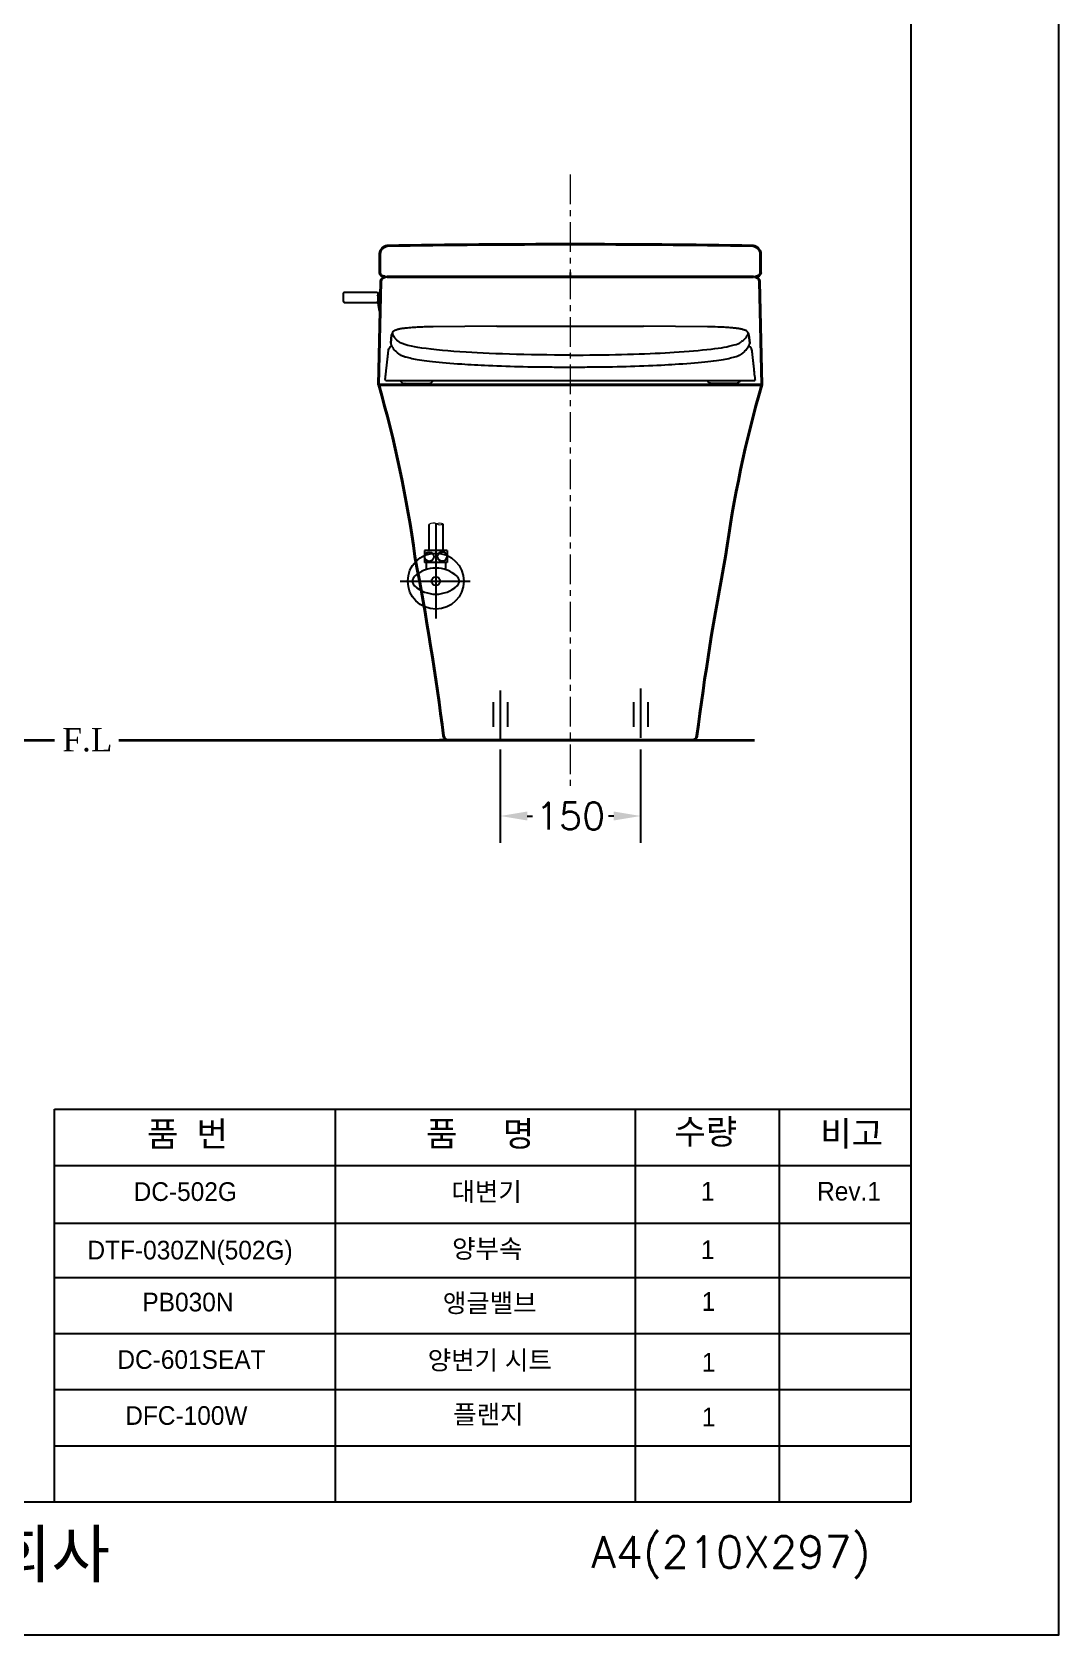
# Model space of a CAD drawing. Extents: x 1272 to 3698, y 823 to 4254.
# Drawn here: x 2599 to 3698, y 823 to 2539 of the extents above; entities that cross this region are included whole.
import ezdxf
from ezdxf.lldxf.tags import DXFTag

# ---------------------------------------------------------------- set-up
doc = ezdxf.new("R2010")
doc.units = 0
doc.header["$MEASUREMENT"] = 0
doc.linetypes.add('AM_ISO08W050', pattern=[18, 12, -1.5, 3, -1.5])
doc.linetypes.add('CENTER', pattern=[50.8, 31.75, -6.35, 6.35, -6.35])
doc.layers.get('0').update_dxf_attribs({"linetype": 'CONTINUOUS'})
doc.layers.get('Defpoints').update_dxf_attribs({"linetype": 'CONTINUOUS'})
for name, color, linetype, lineweight in [('AM_4', 40, 'CONTINUOUS', 13), ('AM_6', 2, 'CONTINUOUS', 30), ('AM_7', 4, 'AM_ISO08W050', 0), ('OUTLINE', 11, 'CONTINUOUS', 40), ('Y', 202, 'CONTINUOUS', 35)]:
    doc.layers.add(name, color=color, linetype=linetype, lineweight=lineweight)
for name, color, linetype in [('CENTER', 1, 'CONTINUOUS'), ('Dim', 4, 'CONTINUOUS'), ('FAUCET', 4, 'CONTINUOUS'), ('LINE', 7, 'CONTINUOUS'), ('MAIN', 7, 'CONTINUOUS'), ('YA', 7, 'CONTINUOUS')]:
    doc.layers.add(name, color=color, linetype=linetype)
doc.styles.get("Standard").update_dxf_attribs({"font": 'txt.shx', "bigfont": 'ghs.shx'})
doc.styles.add('스타일1', font='txt.shx', dxfattribs={"bigfont": 'ghs.shx'})
doc.styles.add('한글', font='', dxfattribs={"height": 25})
doc.styles.get('한글').set_extended_font_data('Batang')
tags = doc.linetypes.add('Amconstr', pattern=[9999, 9999, 0]).pattern_tags.tags
tags[6:7] = [DXFTag(74, 4), DXFTag(75, 0), DXFTag(340, '0'), DXFTag(46, 1.0), DXFTag(50, 0.0), DXFTag(44, 0.0), DXFTag(45, 0.0)]
tags[4:5] = [DXFTag(74, 4), DXFTag(75, 0), DXFTag(340, '0'), DXFTag(46, 1.0), DXFTag(50, 0.0), DXFTag(44, 0.0), DXFTag(45, 0.0)]
doc.dimstyles.get("Standard").update_dxf_attribs({"dimtxt": 0.18, "dimasz": 0.18, "dimexe": 0.18, "dimexo": 0.0625, "dimgap": 0.09, "dimtad": 0, "dimtih": 1, "dimtoh": 1, "dimdec": 4, "dimzin": 0, "dimdsep": 46, "dimtxsty": 'Standard', "dimcen": 0.09, "dimadec": 0, "dimazin": 0, "dimtfac": 1, "dimtdec": 4, "dimtofl": 0, "dimtmove": 0, "dimatfit": 0, "dimfxl": 0, "dimtolj": 1, "dimtzin": 0, "dimarcsym": 0})

# ---------------------------------------------------------------- blocks, each defined once
blk = doc.blocks.new('*D10')
at = {"layer": 'Defpoints', "color": 0}
for p in [(3100.3, 1781), (3250.4, 1781), (3100.3, 1699.7)]:
    blk.add_point(p, dxfattribs=at)
at = {"layer": 'Dim', "color": 0, "lineweight": -2}
for p, q in [((3100.3, 1771), (3100.3, 1670.9)), ((3250.4, 1771), (3250.4, 1670.9)), ((3129.1, 1699.7), (3134.6, 1699.7)), ((3221.6, 1699.7), (3216.2, 1699.7))]:
    blk.add_line(p, q, dxfattribs=at)
at = {"layer": 'Dim', "color": 0}
for points in [[(3129.1, 1704.5), (3129.1, 1694.9), (3100.3, 1699.7)], [(3221.6, 1704.5), (3221.6, 1694.9), (3250.4, 1699.7)]]:
    blk.add_solid(points, dxfattribs=at)
at = {"layer": 'Dim', "color": 0, "insert": (3175.4, 1699.7), "char_height": 40, "attachment_point": 5}
blk.add_mtext('\\A1;{\\H0.72x;150}', dxfattribs=at)

msp = doc.modelspace()

# ---------------------------------------------------------------- linework, layer by layer
at = {"color": 0, "ltscale": 50}
for p, q in [((2984, 2214.6), (2983, 2205.7)), ((2984, 2214.6), (2983, 2205.7)), ((3367.2, 2205.7), (3366.2, 2214.6)), ((3367.2, 2205.7), (3366.2, 2214.6)), ((2977.7, 2165.9), (2989, 2165.9)), ((2979.8, 2165.9), (2989, 2165.9)), ((2989, 2165.9), (3005.1, 2165.9)), ((2989, 2165.9), (3005.1, 2165.9)), ((3005.1, 2165.9), (3073.8, 2165.9)), ((3005.1, 2165.9), (3073.8, 2165.9)), ((3073.8, 2165.9), (3276.3, 2165.9)), ((3073.8, 2165.9), (3276.3, 2165.9)), ((3276.3, 2165.9), (3345.1, 2165.9)), ((3276.3, 2165.9), (3345.1, 2165.9)), ((3345.1, 2165.9), (3361.1, 2165.9)), ((3345.1, 2165.9), (3361.1, 2165.9)), ((3361.1, 2165.9), (3370.4, 2165.9)), ((3361.1, 2165.9), (3372.4, 2165.9))]:
    msp.add_line(p, q, dxfattribs=at)
at = {"color": 0}
for p, q in [((3092.7, 1821.4), (3092.7, 1795.3)), ((3108, 1821.4), (3108, 1795.3)), ((3242.8, 1821.4), (3242.8, 1795.3)), ((3258.1, 1821.4), (3258.1, 1795.3))]:
    msp.add_line(p, q, dxfattribs=at)
at = {"color": 0, "ltscale": 50}
for points in [[(2983, 2205.6), (2984, 2214.5)], [(2983, 2205.6), (2984, 2214.5)], [(3007.8, 2222.5), (3006.1, 2222.4), (3004.2, 2222.2), (3002.4, 2222.1), (3000.8, 2221.9), (2999.5, 2221.8), (2998.4, 2221.7), (2997.3, 2221.5), (2996.4, 2221.4), (2996, 2221.3), (2995.7, 2221.3), (2995.3, 2221.2), (2995, 2221.2), (2994.6, 2221.1), (2994.2, 2221.1), (2993.6, 2221), (2993.1, 2220.9), (2992.5, 2220.8), (2991.6, 2220.6), (2990.9, 2220.4), (2990.2, 2220.2), (2989.7, 2220.1), (2989.4, 2220), (2989.1, 2219.9), (2988.7, 2219.7), (2988.3, 2219.6), (2987.9, 2219.4), (2987.5, 2219.2), (2987.2, 2219.1), (2986.7, 2218.8), (2986.3, 2218.5), (2985.8, 2218.1), (2985.5, 2217.8), (2985.1, 2217.4), (2985, 2217.2), (2984.8, 2216.9), (2984.6, 2216.5), (2984.3, 2216), (2984.1, 2215.4), (2984, 2214.8)], [(3007.8, 2222.5), (3006.1, 2222.4), (3004.2, 2222.2), (3002.4, 2222.1), (3000.8, 2221.9), (2999.5, 2221.8), (2998.4, 2221.7), (2997.3, 2221.5), (2996.4, 2221.4), (2996, 2221.3), (2995.7, 2221.3), (2995.3, 2221.2), (2995, 2221.2), (2994.6, 2221.1), (2994.2, 2221.1), (2993.6, 2221), (2993.1, 2220.9), (2992.5, 2220.8), (2991.6, 2220.6), (2990.9, 2220.4), (2990.2, 2220.2), (2989.7, 2220.1), (2989.4, 2220), (2989.1, 2219.9), (2988.7, 2219.7), (2988.3, 2219.6), (2987.9, 2219.4), (2987.5, 2219.2), (2987.2, 2219.1), (2986.7, 2218.8), (2986.3, 2218.5), (2985.8, 2218.1), (2985.5, 2217.8), (2985.1, 2217.4), (2985, 2217.2), (2984.8, 2216.9), (2984.6, 2216.5), (2984.3, 2216), (2984.1, 2215.4), (2984, 2214.8)], [(2984, 2214.6), (2984, 2214.8)], [(2984, 2214.6), (2984, 2214.8)], [(2984, 2214.5), (2984, 2214.6)], [(2984, 2214.5), (2984, 2214.6)], [(2984.6, 2216.6), (2984.8, 2216.2), (2984.9, 2215.8), (2985.1, 2215.4), (2985.3, 2215), (2985.4, 2214.6), (2985.6, 2214.3), (2985.7, 2214), (2985.9, 2213.6), (2986, 2213.5), (2986.1, 2213.4), (2986.1, 2213.3), (2986.2, 2213.1), (2986.3, 2213), (2986.3, 2212.9), (2986.4, 2212.8), (2986.5, 2212.5), (2986.7, 2212.3), (2986.8, 2212.1), (2987, 2211.8), (2987.2, 2211.6), (2987.4, 2211.3), (2987.6, 2211.1), (2987.8, 2210.8), (2988, 2210.5), (2988.3, 2210.2), (2988.5, 2210), (2988.8, 2209.7), (2989.1, 2209.4), (2989.4, 2209.1), (2989.8, 2208.8), (2990.1, 2208.5), (2990.5, 2208.2), (2990.9, 2207.9), (2991.3, 2207.6), (2991.7, 2207.3)], [(2984.6, 2216.6), (2984.8, 2216.2), (2984.9, 2215.8), (2985.1, 2215.4), (2985.3, 2215), (2985.4, 2214.6), (2985.6, 2214.3), (2985.7, 2214), (2985.9, 2213.6), (2986, 2213.5), (2986.1, 2213.4), (2986.1, 2213.3), (2986.2, 2213.1), (2986.3, 2213), (2986.3, 2212.9), (2986.4, 2212.8), (2986.5, 2212.5), (2986.7, 2212.3), (2986.8, 2212.1), (2987, 2211.8), (2987.2, 2211.6), (2987.4, 2211.3), (2987.6, 2211.1), (2987.8, 2210.8), (2988, 2210.5), (2988.3, 2210.2), (2988.5, 2210), (2988.8, 2209.7), (2989.1, 2209.4), (2989.4, 2209.1), (2989.8, 2208.8), (2990.1, 2208.5), (2990.5, 2208.2), (2990.9, 2207.9), (2991.3, 2207.6), (2991.7, 2207.3)], [(3028.3, 2223.2), (3026.2, 2223.1), (3023.7, 2223.1), (3021.3, 2223), (3019, 2223), (3016.9, 2222.9), (3014.9, 2222.8), (3013, 2222.7), (3011.2, 2222.7), (3009.6, 2222.6), (3008, 2222.5), (3007.8, 2222.5)], [(3028.3, 2223.2), (3026.2, 2223.1), (3023.7, 2223.1), (3021.3, 2223), (3019, 2223), (3016.9, 2222.9), (3014.9, 2222.8), (3013, 2222.7), (3011.2, 2222.7), (3009.6, 2222.6), (3008, 2222.5), (3007.8, 2222.5)], [(3096.7, 2223.8), (3062.5, 2223.6), (3028.3, 2223.2)], [(3096.7, 2223.8), (3062.5, 2223.6), (3028.3, 2223.2)], [(3028.3, 2223.2), (3028.3, 2223.2)], [(3028.3, 2223.2), (3028.3, 2223.2)], [(3028.3, 2223.2), (3028.3, 2223.2)], [(3028.3, 2223.2), (3028.3, 2223.2)], [(3028.3, 2223.2), (3028.3, 2223.2)], [(3028.3, 2223.2), (3028.3, 2223.2)], [(3096.7, 2223.8), (3135.9, 2224), (3175.1, 2224)], [(3175.1, 2224), (3214.3, 2224), (3253.4, 2223.8)], [(3175.1, 2224), (3214.3, 2224), (3253.4, 2223.8)], [(3321.8, 2223.2), (3287.6, 2223.6), (3253.4, 2223.8)], [(3321.8, 2223.2), (3287.6, 2223.6), (3253.4, 2223.8)], [(3336.8, 2222.8), (3335.3, 2222.8), (3332.9, 2222.9), (3330.3, 2223), (3328.2, 2223.1), (3326, 2223.1), (3323.8, 2223.1), (3321.8, 2223.2)], [(3336.8, 2222.8), (3335.3, 2222.8), (3332.9, 2222.9), (3330.3, 2223), (3328.2, 2223.1), (3326, 2223.1), (3323.8, 2223.1), (3321.8, 2223.2)], [(3366.1, 2214.8), (3366, 2215.6), (3365.7, 2216.3), (3365.4, 2216.9), (3365.1, 2217.3), (3364.9, 2217.6), (3364.7, 2217.8), (3364.5, 2218), (3364, 2218.4), (3363.5, 2218.8), (3363, 2219.1), (3362.5, 2219.3), (3362.1, 2219.5), (3361.7, 2219.6), (3361.3, 2219.8), (3360.9, 2219.9), (3360.6, 2220), (3360.2, 2220.1), (3359.8, 2220.3), (3359.3, 2220.4), (3358.7, 2220.5), (3358.1, 2220.7), (3357.6, 2220.8), (3357, 2220.9), (3356.4, 2221), (3355.8, 2221.1), (3355.4, 2221.2), (3355, 2221.2), (3354.5, 2221.3), (3354, 2221.4), (3353.5, 2221.4), (3352.9, 2221.5), (3352.2, 2221.6), (3351.5, 2221.7), (3350.7, 2221.8), (3349.8, 2221.9), (3348.8, 2222), (3347.6, 2222.1), (3346.3, 2222.2), (3344.9, 2222.3), (3343.3, 2222.4), (3341.6, 2222.5), (3339.7, 2222.7), (3337.6, 2222.8), (3336.8, 2222.8)], [(3366.1, 2214.8), (3366, 2215.6), (3365.7, 2216.3), (3365.4, 2216.9), (3365.1, 2217.3), (3364.9, 2217.6), (3364.7, 2217.8), (3364.5, 2218), (3364, 2218.4), (3363.5, 2218.8), (3363, 2219.1), (3362.5, 2219.3), (3362.1, 2219.5), (3361.7, 2219.6), (3361.3, 2219.8), (3360.9, 2219.9), (3360.6, 2220), (3360.2, 2220.1), (3359.8, 2220.3), (3359.3, 2220.4), (3358.7, 2220.5), (3358.1, 2220.7), (3357.6, 2220.8), (3357, 2220.9), (3356.4, 2221), (3355.8, 2221.1), (3355.4, 2221.2), (3355, 2221.2), (3354.5, 2221.3), (3354, 2221.4), (3353.5, 2221.4), (3352.9, 2221.5), (3352.2, 2221.6), (3351.5, 2221.7), (3350.7, 2221.8), (3349.8, 2221.9), (3348.8, 2222), (3347.6, 2222.1), (3346.3, 2222.2), (3344.9, 2222.3), (3343.3, 2222.4), (3341.6, 2222.5), (3339.7, 2222.7), (3337.6, 2222.8), (3336.8, 2222.8)], [(3365.5, 2216.6), (3365.5, 2216.6), (3365.1, 2215.4), (3364.6, 2214.3), (3364, 2213.2), (3363.4, 2212.2), (3362.8, 2211.3), (3362.2, 2210.6), (3361.5, 2209.8), (3360.8, 2209.1), (3360, 2208.4), (3359.2, 2207.8), (3358.4, 2207.3)], [(3365.5, 2216.6), (3365.5, 2216.6), (3365.1, 2215.4), (3364.6, 2214.3), (3364, 2213.2), (3363.4, 2212.2), (3362.8, 2211.3), (3362.2, 2210.6), (3361.5, 2209.8), (3360.8, 2209.1), (3360, 2208.4), (3359.2, 2207.8), (3358.4, 2207.3)], [(3366.2, 2214.6), (3366.1, 2214.8)], [(3366.2, 2214.6), (3366.1, 2214.8)], [(3366.2, 2214.5), (3366.2, 2214.6)], [(3366.2, 2214.5), (3366.2, 2214.6)], [(3366.2, 2214.5), (3367.2, 2205.6)], [(3366.2, 2214.5), (3367.2, 2205.6)], [(2977.2, 2167.3), (2977.4, 2168.9), (2977.6, 2170.5), (2977.7, 2172), (2977.9, 2173.6), (2978.1, 2175), (2978.2, 2176.1), (2978.3, 2177.2), (2978.4, 2178.5), (2978.6, 2179.9), (2978.8, 2181.5), (2979, 2183.1), (2979.1, 2184.5), (2979.3, 2186.3), (2979.5, 2187.9), (2979.7, 2189.4), (2979.8, 2190.9), (2980, 2192.6), (2980.2, 2194.2), (2980.4, 2195.9), (2980.6, 2197.6)], [(2980.6, 2197.6), (2980.8, 2198.6), (2981.2, 2199.7), (2981.8, 2200.7), (2982.6, 2201.6), (2983.6, 2202.4), (2984.1, 2202.7)], [(2983, 2205.6), (2983, 2205.4), (2983, 2205.3)], [(2983, 2205.6), (2983, 2205.4), (2983, 2205.3)], [(2983, 2205.5), (2983, 2205.5), (2983, 2205.5)], [(2983, 2205.5), (2983, 2205.5), (2983, 2205.5)], [(2983, 2205.3), (2983, 2205.2)], [(2983, 2205.3), (2983, 2205.2)], [(2983, 2205.2), (2983, 2205.2), (2983.1, 2205), (2983.2, 2204.8), (2983.2, 2204.6), (2983.3, 2204.4), (2983.4, 2204.2), (2983.4, 2204.1), (2983.5, 2203.9), (2983.6, 2203.8), (2983.6, 2203.7), (2983.6, 2203.6), (2983.7, 2203.5), (2983.7, 2203.4), (2983.8, 2203.3), (2983.8, 2203.2), (2983.9, 2203), (2984, 2202.9), (2984.1, 2202.7), (2984.2, 2202.5), (2984.3, 2202.3), (2984.4, 2202.1), (2984.6, 2201.8), (2984.8, 2201.5), (2985, 2201.2), (2985.2, 2200.9), (2985.4, 2200.6), (2985.6, 2200.3), (2985.8, 2200), (2986.8, 2198.7), (2987.9, 2197.5), (2989.2, 2196.3), (2989.4, 2196.1), (2989.7, 2195.9), (2989.9, 2195.6), (2990.1, 2195.5), (2990.2, 2195.4), (2990.4, 2195.2), (2990.6, 2195.1), (2990.7, 2195), (2990.8, 2194.8), (2991, 2194.7), (2991.1, 2194.6), (2991.2, 2194.6), (2991.3, 2194.5), (2991.4, 2194.4), (2991.5, 2194.3), (2991.7, 2194.2), (2991.8, 2194.1), (2992, 2194), (2992.2, 2193.8), (2992.4, 2193.7), (2992.7, 2193.5), (2993, 2193.4), (2993.2, 2193.3), (2993.4, 2193.1), (2993.6, 2193), (2993.8, 2192.9), (2994.1, 2192.8), (2994.3, 2192.7), (2994.5, 2192.6), (2995, 2192.4), (2995.5, 2192.2), (2996.1, 2192), (2996.6, 2191.8), (2997.2, 2191.6), (2997.8, 2191.4), (2998.5, 2191.2), (2999.1, 2191), (3000.6, 2190.6), (3002.1, 2190.2), (3003.8, 2189.8), (3005.5, 2189.4), (3007.3, 2189), (3009.3, 2188.6), (3011.5, 2188.3), (3013.8, 2187.9), (3016.3, 2187.5), (3018.9, 2187.1), (3021.7, 2186.8), (3024.7, 2186.4), (3027.9, 2186.1), (3031.3, 2185.7), (3034.8, 2185.4), (3038.5, 2185), (3042.4, 2184.7), (3046.3, 2184.4), (3050.4, 2184), (3054.6, 2183.7), (3059, 2183.4), (3062.3, 2183.2), (3065.6, 2183), (3069, 2182.8), (3072.5, 2182.6), (3076.1, 2182.4), (3079.8, 2182.2), (3083.5, 2182), (3087.8, 2181.8), (3092.2, 2181.6), (3096.7, 2181.4), (3101.4, 2181.3), (3106.1, 2181.1), (3110.7, 2181), (3115.3, 2180.8), (3120.1, 2180.7), (3124.9, 2180.6), (3129.7, 2180.5), (3134.6, 2180.4), (3139.2, 2180.4), (3143.7, 2180.3), (3145.2, 2180.3), (3146.6, 2180.3), (3148, 2180.2), (3149.7, 2180.2), (3151.5, 2180.2), (3153.5, 2180.2), (3155.6, 2180.2), (3157.9, 2180.1), (3160.4, 2180.1), (3163.1, 2180.1), (3165.8, 2180.1), (3168.7, 2180.1), (3171.8, 2180.1), (3175.1, 2180.1)], [(2983, 2205.2), (2983, 2205.2), (2983.1, 2205), (2983.2, 2204.8), (2983.2, 2204.6), (2983.3, 2204.4), (2983.4, 2204.2), (2983.4, 2204.1), (2983.5, 2203.9), (2983.6, 2203.8), (2983.6, 2203.7), (2983.6, 2203.6), (2983.7, 2203.5), (2983.7, 2203.4), (2983.8, 2203.3), (2983.8, 2203.2), (2983.9, 2203), (2984, 2202.9), (2984.1, 2202.7), (2984.2, 2202.5), (2984.3, 2202.3), (2984.4, 2202.1), (2984.6, 2201.8), (2984.8, 2201.5), (2985, 2201.2), (2985.2, 2200.9), (2985.4, 2200.6), (2985.6, 2200.3), (2985.8, 2200), (2986.8, 2198.7), (2987.9, 2197.5), (2989.2, 2196.3), (2989.4, 2196.1), (2989.7, 2195.9), (2989.9, 2195.6), (2990.1, 2195.5), (2990.2, 2195.4), (2990.4, 2195.2), (2990.6, 2195.1), (2990.7, 2195), (2990.8, 2194.8), (2991, 2194.7), (2991.1, 2194.6), (2991.2, 2194.6), (2991.3, 2194.5), (2991.4, 2194.4), (2991.5, 2194.3), (2991.7, 2194.2), (2991.8, 2194.1), (2992, 2194), (2992.2, 2193.8), (2992.4, 2193.7), (2992.7, 2193.5), (2993, 2193.4), (2993.2, 2193.3), (2993.4, 2193.1), (2993.6, 2193), (2993.8, 2192.9), (2994.1, 2192.8), (2994.3, 2192.7), (2994.5, 2192.6), (2995, 2192.4), (2995.5, 2192.2), (2996.1, 2192), (2996.6, 2191.8), (2997.2, 2191.6), (2997.8, 2191.4), (2998.5, 2191.2), (2999.1, 2191), (3000.6, 2190.6), (3002.1, 2190.2), (3003.8, 2189.8), (3005.5, 2189.4), (3007.3, 2189), (3009.3, 2188.6), (3011.5, 2188.3), (3013.8, 2187.9), (3016.3, 2187.5), (3018.9, 2187.1), (3021.7, 2186.8), (3024.7, 2186.4), (3027.9, 2186.1), (3031.3, 2185.7), (3034.8, 2185.4), (3038.5, 2185), (3042.4, 2184.7), (3046.3, 2184.4), (3050.4, 2184), (3054.6, 2183.7), (3059, 2183.4), (3062.3, 2183.2), (3065.6, 2183), (3069, 2182.8), (3072.5, 2182.6), (3076.1, 2182.4), (3079.8, 2182.2), (3083.5, 2182), (3087.8, 2181.8), (3092.2, 2181.6), (3096.7, 2181.4), (3101.4, 2181.3), (3106.1, 2181.1), (3110.7, 2181), (3115.3, 2180.8), (3120.1, 2180.7), (3124.9, 2180.6), (3129.7, 2180.5), (3134.6, 2180.4), (3139.2, 2180.4), (3143.7, 2180.3), (3145.2, 2180.3), (3146.6, 2180.3), (3148, 2180.2), (3149.7, 2180.2), (3151.5, 2180.2), (3153.5, 2180.2), (3155.6, 2180.2), (3157.9, 2180.1), (3160.4, 2180.1), (3163.1, 2180.1), (3165.8, 2180.1), (3168.7, 2180.1), (3171.8, 2180.1), (3175.1, 2180.1)], [(3175.1, 2193), (3166.7, 2193), (3158.2, 2193), (3149.9, 2193.1), (3141.6, 2193.2), (3133.5, 2193.3), (3125.5, 2193.5), (3117.7, 2193.7), (3110, 2193.9), (3102.6, 2194.1), (3095.4, 2194.4), (3088.5, 2194.6), (3081.9, 2194.9), (3075.6, 2195.3), (3069.7, 2195.6), (3063.9, 2196), (3057, 2196.4), (3050.5, 2196.9), (3044.2, 2197.4), (3038.4, 2197.9), (3032.1, 2198.5), (3026.4, 2199.1), (3021.1, 2199.8), (3016.4, 2200.4), (3012.1, 2201.1), (3008.5, 2201.7), (3005.3, 2202.4), (3001.4, 2203.3), (2998.1, 2204.3), (2995.4, 2205.3), (2993.3, 2206.2), (2991.7, 2207.3)], [(3175.1, 2193), (3166.7, 2193), (3158.2, 2193), (3149.9, 2193.1), (3141.6, 2193.2), (3133.5, 2193.3), (3125.5, 2193.5), (3117.7, 2193.7), (3110, 2193.9), (3102.6, 2194.1), (3095.4, 2194.4), (3088.5, 2194.6), (3081.9, 2194.9), (3075.6, 2195.3), (3069.7, 2195.6), (3063.9, 2196), (3057, 2196.4), (3050.5, 2196.9), (3044.2, 2197.4), (3038.4, 2197.9), (3032.1, 2198.5), (3026.4, 2199.1), (3021.1, 2199.8), (3016.4, 2200.4), (3012.1, 2201.1), (3008.5, 2201.7), (3005.3, 2202.4), (3001.4, 2203.3), (2998.1, 2204.3), (2995.4, 2205.3), (2993.3, 2206.2), (2991.7, 2207.3)], [(3175.1, 2193), (3182.1, 2193), (3189.1, 2193), (3196.1, 2193.1), (3203, 2193.1), (3209.9, 2193.2), (3216.7, 2193.3), (3223.4, 2193.4), (3229.9, 2193.6), (3236.4, 2193.8), (3242.7, 2193.9), (3248.8, 2194.1), (3254.7, 2194.4), (3260.5, 2194.6), (3266.1, 2194.8), (3271.4, 2195.1), (3276.6, 2195.4), (3281.5, 2195.7), (3286.2, 2196), (3291.8, 2196.3), (3297.1, 2196.7), (3302.2, 2197.1), (3307.1, 2197.5), (3311.8, 2197.9), (3316.7, 2198.4), (3321.4, 2198.9), (3325.7, 2199.3), (3329.7, 2199.8), (3333.5, 2200.3), (3336.8, 2200.8), (3339.8, 2201.4), (3342.5, 2201.9), (3344.9, 2202.4), (3347.7, 2203.1), (3350.3, 2203.8), (3352.5, 2204.4), (3354.5, 2205.1), (3356.1, 2205.8), (3357.4, 2206.5), (3358.4, 2207.3)], [(3175.1, 2193), (3182.1, 2193), (3189.1, 2193), (3196.1, 2193.1), (3203, 2193.1), (3209.9, 2193.2), (3216.7, 2193.3), (3223.4, 2193.4), (3229.9, 2193.6), (3236.4, 2193.8), (3242.7, 2193.9), (3248.8, 2194.1), (3254.7, 2194.4), (3260.5, 2194.6), (3266.1, 2194.8), (3271.4, 2195.1), (3276.6, 2195.4), (3281.5, 2195.7), (3286.2, 2196), (3291.8, 2196.3), (3297.1, 2196.7), (3302.2, 2197.1), (3307.1, 2197.5), (3311.8, 2197.9), (3316.7, 2198.4), (3321.4, 2198.9), (3325.7, 2199.3), (3329.7, 2199.8), (3333.5, 2200.3), (3336.8, 2200.8), (3339.8, 2201.4), (3342.5, 2201.9), (3344.9, 2202.4), (3347.7, 2203.1), (3350.3, 2203.8), (3352.5, 2204.4), (3354.5, 2205.1), (3356.1, 2205.8), (3357.4, 2206.5), (3358.4, 2207.3)], [(3175.1, 2180.1), (3178.6, 2180.1), (3181.9, 2180.1), (3185, 2180.1), (3188, 2180.1), (3190.7, 2180.1), (3193.3, 2180.2), (3195.5, 2180.2), (3197.6, 2180.2), (3199.5, 2180.2), (3201.2, 2180.2), (3202.8, 2180.2), (3205.3, 2180.3), (3207.9, 2180.3), (3210.4, 2180.3), (3213, 2180.4), (3215.5, 2180.4), (3220.4, 2180.5), (3225.3, 2180.6), (3230.1, 2180.7), (3234.8, 2180.8), (3239.5, 2181), (3244.1, 2181.1), (3249.1, 2181.3), (3254, 2181.5), (3258.8, 2181.6), (3263.4, 2181.8), (3267.9, 2182.1), (3272.3, 2182.3), (3276.2, 2182.5), (3280.1, 2182.7), (3283.9, 2182.9), (3287.5, 2183.2), (3291.2, 2183.4), (3295.6, 2183.7), (3299.9, 2184), (3304.1, 2184.4), (3308.1, 2184.7), (3311.9, 2185), (3315.6, 2185.4), (3319, 2185.7), (3322.3, 2186.1), (3325.5, 2186.4), (3328.5, 2186.8), (3331.4, 2187.1), (3334, 2187.5), (3336.5, 2187.9), (3338.9, 2188.3), (3341, 2188.7), (3342.9, 2189), (3344.7, 2189.4), (3346.4, 2189.8), (3348.1, 2190.2), (3349.7, 2190.6), (3351.2, 2191.1), (3352.6, 2191.5), (3353.8, 2191.9), (3355, 2192.4), (3355.4, 2192.5), (3355.7, 2192.7), (3356.1, 2192.8), (3356.4, 2193), (3356.6, 2193.1), (3356.8, 2193.2), (3357, 2193.3), (3357.3, 2193.4), (3357.5, 2193.5), (3357.7, 2193.7), (3357.9, 2193.8), (3358.1, 2193.9), (3358.3, 2194.1), (3358.5, 2194.2), (3358.6, 2194.3), (3358.8, 2194.4), (3358.9, 2194.5), (3359, 2194.6), (3359.1, 2194.6), (3359.2, 2194.7), (3359.3, 2194.8), (3359.4, 2194.9), (3359.5, 2195), (3359.7, 2195.1), (3359.8, 2195.3), (3360, 2195.4), (3360.1, 2195.5), (3360.4, 2195.8), (3360.7, 2196), (3360.9, 2196.2), (3361.2, 2196.5), (3362, 2197.3), (3362.8, 2198.1), (3363.7, 2199.1), (3364.5, 2200.2), (3364.7, 2200.5), (3365, 2200.8), (3365.2, 2201.2), (3365.4, 2201.5), (3365.6, 2201.9), (3365.8, 2202.1), (3365.9, 2202.3), (3366, 2202.5), (3366.1, 2202.8), (3366.2, 2203), (3366.3, 2203.2), (3366.4, 2203.4), (3366.5, 2203.5), (3366.5, 2203.6), (3366.6, 2203.8), (3366.6, 2203.9), (3366.7, 2204), (3366.8, 2204.2), (3366.8, 2204.3), (3366.9, 2204.5), (3367, 2204.7), (3367, 2204.9), (3367.1, 2205.2), (3367.1, 2205.2)], [(3175.1, 2180.1), (3178.6, 2180.1), (3181.9, 2180.1), (3185, 2180.1), (3188, 2180.1), (3190.7, 2180.1), (3193.3, 2180.2), (3195.5, 2180.2), (3197.6, 2180.2), (3199.5, 2180.2), (3201.2, 2180.2), (3202.8, 2180.2), (3205.3, 2180.3), (3207.9, 2180.3), (3210.4, 2180.3), (3213, 2180.4), (3215.5, 2180.4), (3220.4, 2180.5), (3225.3, 2180.6), (3230.1, 2180.7), (3234.8, 2180.8), (3239.5, 2181), (3244.1, 2181.1), (3249.1, 2181.3), (3254, 2181.5), (3258.8, 2181.6), (3263.4, 2181.8), (3267.9, 2182.1), (3272.3, 2182.3), (3276.2, 2182.5), (3280.1, 2182.7), (3283.9, 2182.9), (3287.5, 2183.2), (3291.2, 2183.4), (3295.6, 2183.7), (3299.9, 2184), (3304.1, 2184.4), (3308.1, 2184.7), (3311.9, 2185), (3315.6, 2185.4), (3319, 2185.7), (3322.3, 2186.1), (3325.5, 2186.4), (3328.5, 2186.8), (3331.4, 2187.1), (3334, 2187.5), (3336.5, 2187.9), (3338.9, 2188.3), (3341, 2188.7), (3342.9, 2189), (3344.7, 2189.4), (3346.4, 2189.8), (3348.1, 2190.2), (3349.7, 2190.6), (3351.2, 2191.1), (3352.6, 2191.5), (3353.8, 2191.9), (3355, 2192.4), (3355.4, 2192.5), (3355.7, 2192.7), (3356.1, 2192.8), (3356.4, 2193), (3356.6, 2193.1), (3356.8, 2193.2), (3357, 2193.3), (3357.3, 2193.4), (3357.5, 2193.5), (3357.7, 2193.7), (3357.9, 2193.8), (3358.1, 2193.9), (3358.3, 2194.1), (3358.5, 2194.2), (3358.6, 2194.3), (3358.8, 2194.4), (3358.9, 2194.5), (3359, 2194.6), (3359.1, 2194.6), (3359.2, 2194.7), (3359.3, 2194.8), (3359.4, 2194.9), (3359.5, 2195), (3359.7, 2195.1), (3359.8, 2195.3), (3360, 2195.4), (3360.1, 2195.5), (3360.4, 2195.8), (3360.7, 2196), (3360.9, 2196.2), (3361.2, 2196.5), (3362, 2197.3), (3362.8, 2198.1), (3363.7, 2199.1), (3364.5, 2200.2), (3364.7, 2200.5), (3365, 2200.8), (3365.2, 2201.2), (3365.4, 2201.5), (3365.6, 2201.9), (3365.8, 2202.1), (3365.9, 2202.3), (3366, 2202.5), (3366.1, 2202.8), (3366.2, 2203), (3366.3, 2203.2), (3366.4, 2203.4), (3366.5, 2203.5), (3366.5, 2203.6), (3366.6, 2203.8), (3366.6, 2203.9), (3366.7, 2204), (3366.8, 2204.2), (3366.8, 2204.3), (3366.9, 2204.5), (3367, 2204.7), (3367, 2204.9), (3367.1, 2205.2), (3367.1, 2205.2)], [(3369.6, 2197.6), (3369.4, 2198.6), (3369, 2199.7), (3368.4, 2200.7), (3367.5, 2201.6), (3366.6, 2202.4), (3366, 2202.7)], [(3367.2, 2205.6), (3367.2, 2205.4), (3367.1, 2205.2)], [(3367.2, 2205.6), (3367.2, 2205.4), (3367.1, 2205.2)], [(3367.1, 2205.2), (3367.2, 2205.3)], [(3367.1, 2205.2), (3367.2, 2205.3)], [(3367.2, 2205.8), (3367.2, 2205.7)], [(3367.2, 2205.5), (3367.2, 2205.6), (3367.2, 2205.8)], [(3367.2, 2205.8), (3367.2, 2205.7)], [(3367.2, 2205.5), (3367.2, 2205.6), (3367.2, 2205.8)], [(3367.2, 2205.7), (3367.2, 2205.6)], [(3367.2, 2205.7), (3367.2, 2205.6)], [(3373, 2167.3), (3372.8, 2168.9), (3372.6, 2170.5), (3372.4, 2172), (3372.3, 2173.6), (3372.1, 2175), (3372, 2176.1), (3371.9, 2177.2), (3371.7, 2178.5), (3371.6, 2179.9), (3371.4, 2181.5), (3371.2, 2183.1), (3371, 2184.5), (3370.8, 2186.3), (3370.7, 2187.9), (3370.5, 2189.4), (3370.3, 2190.9), (3370.1, 2192.6), (3370, 2194.2), (3369.8, 2195.9), (3369.6, 2197.6)], [(2977.3, 2166.4), (2977.2, 2166.7), (2977.2, 2167.3)], [(2977.3, 2166.4), (2977.3, 2166.2)], [(2977.3, 2166.2), (2977.4, 2166)], [(2977.3, 2166.2), (2977.4, 2166)], [(2977.5, 2165.9), (2977.4, 2166)], [(2977.7, 2165.9), (2977.5, 2165.9)], [(2995.3, 2163.3), (2995, 2163.5)], [(2995.1, 2163.5), (2995, 2163.5)], [(2995, 2163.5), (2995.1, 2163.5)], [(2995.3, 2163.3), (2995, 2163.5)], [(2995.1, 2163.5), (2995, 2163.5)], [(2995, 2163.5), (2995.1, 2163.5)], [(2995.1, 2163.5), (2995.3, 2163.3), (2996, 2162.9), (2996.7, 2162.6), (2997.3, 2162.5)], [(2995.1, 2163.5), (2995.3, 2163.3), (2996, 2162.9), (2996.7, 2162.6), (2997.3, 2162.5)], [(2997.3, 2162.5), (2997.3, 2162.5)], [(2997.3, 2162.5), (2997.5, 2162.5), (2997.7, 2162.5), (2998, 2162.5), (2998.2, 2162.5)], [(2997.3, 2162.5), (2997.5, 2162.5), (2997.5, 2162.5)], [(2997.3, 2162.5), (2997.3, 2162.5)], [(2997.3, 2162.5), (2997.5, 2162.5), (2997.7, 2162.5), (2998, 2162.5), (2998.2, 2162.5)], [(2997.3, 2162.5), (2997.5, 2162.5), (2997.5, 2162.5)], [(2997.5, 2162.5), (2997.7, 2162.5)], [(2997.5, 2162.5), (2997.7, 2162.5)], [(2998.4, 2162.5), (2998.2, 2162.5)], [(2998.4, 2162.5), (2998.2, 2162.5)], [(2998.4, 2162.5), (2998.2, 2162.5)], [(2998.4, 2162.5), (2998.2, 2162.5)], [(3023.4, 2162.5), (3023.6, 2162.5)], [(3023.4, 2162.5), (3023.6, 2162.5)], [(3023.5, 2162.5), (3023.9, 2162.5), (3024.2, 2162.5), (3024.4, 2162.5), (3024.5, 2162.5)], [(3023.6, 2162.5), (3023.9, 2162.5), (3024.2, 2162.5), (3024.4, 2162.5), (3024.5, 2162.5)], [(3024.5, 2162.5), (3025.3, 2162.7), (3026, 2163), (3026.6, 2163.4), (3026.8, 2163.5)], [(3024.5, 2162.5), (3025.3, 2162.7), (3026, 2163), (3026.6, 2163.4), (3026.8, 2163.5)], [(3026.7, 2163.5), (3027.2, 2163.9), (3027.7, 2164.5), (3028.2, 2165.2), (3028.7, 2165.9)], [(3026.7, 2163.5), (3027.2, 2163.9), (3027.7, 2164.5), (3028.2, 2165.2), (3028.7, 2165.9)], [(3323.5, 2163.5), (3323, 2163.9), (3322.5, 2164.5), (3321.9, 2165.2), (3321.5, 2165.9)], [(3323.5, 2163.5), (3323, 2163.9), (3322.5, 2164.5), (3321.9, 2165.2), (3321.5, 2165.9)], [(3325.6, 2162.5), (3324.9, 2162.7), (3324.2, 2163), (3323.5, 2163.4), (3323.4, 2163.5)], [(3325.6, 2162.5), (3324.9, 2162.7), (3324.2, 2163), (3323.5, 2163.4), (3323.4, 2163.5)], [(3326.6, 2162.5), (3326.3, 2162.5), (3326, 2162.5), (3325.7, 2162.5), (3325.6, 2162.5)], [(3326.6, 2162.5), (3326.3, 2162.5), (3326, 2162.5), (3325.7, 2162.5), (3325.6, 2162.5)], [(3326.8, 2162.5), (3326.6, 2162.5)], [(3326.8, 2162.5), (3326.6, 2162.5)], [(3351.8, 2162.5), (3351.9, 2162.5)], [(3351.8, 2162.5), (3351.9, 2162.5)], [(3351.8, 2162.5), (3351.9, 2162.5)], [(3351.8, 2162.5), (3351.9, 2162.5)], [(3352.9, 2162.5), (3352.7, 2162.5), (3352.5, 2162.5), (3352.2, 2162.5), (3351.9, 2162.5)], [(3352.9, 2162.5), (3352.7, 2162.5), (3352.5, 2162.5), (3352.2, 2162.5), (3351.9, 2162.5)], [(3352.7, 2162.5), (3352.5, 2162.5)], [(3352.7, 2162.5), (3352.5, 2162.5)], [(3352.9, 2162.5), (3352.7, 2162.5), (3352.7, 2162.5)], [(3352.9, 2162.5), (3352.7, 2162.5), (3352.7, 2162.5)], [(3355.1, 2163.5), (3354.9, 2163.3), (3354.2, 2162.9), (3353.5, 2162.6), (3352.9, 2162.5)], [(3355.1, 2163.5), (3354.9, 2163.3), (3354.2, 2162.9), (3353.5, 2162.6), (3352.9, 2162.5)], [(3352.9, 2162.5), (3352.9, 2162.5)], [(3352.9, 2162.5), (3352.9, 2162.5)], [(3354.9, 2163.3), (3355.1, 2163.5)], [(3354.9, 2163.3), (3355.1, 2163.5)], [(3355.1, 2163.5), (3355.1, 2163.5)], [(3355.1, 2163.5), (3355.1, 2163.5)], [(3355.1, 2163.5), (3355.1, 2163.5)], [(3355.1, 2163.5), (3355.1, 2163.5)], [(3372.4, 2165.9), (3372.6, 2165.9)], [(3372.6, 2165.9), (3372.8, 2166)], [(3372.9, 2166.2), (3372.8, 2166)], [(3372.9, 2166.4), (3373, 2166.7), (3373, 2167.3)], [(3372.9, 2166.4), (3372.9, 2166.2)]]:
    msp.add_lwpolyline(points, dxfattribs=at)
at = {"color": 2, "ltscale": 50}
msp.add_lwpolyline([(2997.4, 2162.5), (2997.4, 2162.5)], close=True, dxfattribs=at)
msp.add_lwpolyline([(2997.4, 2162.5), (2997.4, 2162.5)], close=True, dxfattribs=at)
for centre, radius, start, end in [((2934.2, 2258.6), 1.94, 118.7096, 174.9548), ((2934.2, 2251), 1.94, 185.0452, 241.2904), ((2965.4, 2256.8), 4.58, 27.5013, 50.2923), ((2965.4, 2252.9), 4.58, 309.7077, 332.4987)]:
    msp.add_arc(centre, radius, start, end)
at = {"color": 0, "ltscale": 50}
for points in [[(2993.1, 2165.9), (2993.6, 2165.1), (2994.2, 2164.2), (2995, 2163.5)], [(2993.1, 2165.9), (2993.6, 2165.1), (2994.2, 2164.2), (2995, 2163.5)], [(2998.4, 2162.5), (2998.6, 2162.5), (2998.9, 2162.5), (2999.2, 2162.5)], [(2998.4, 2162.5), (2998.6, 2162.5), (2998.9, 2162.5), (2999.2, 2162.5)], [(2999.2, 2162.5), (3000.9, 2162.5), (3002.7, 2162.5), (3004.6, 2162.5)], [(2999.2, 2162.5), (3000.9, 2162.5), (3002.7, 2162.5), (3004.6, 2162.5)], [(3004.6, 2162.5), (3006.7, 2162.5), (3010.9, 2162.5), (3015.1, 2162.5), (3017.2, 2162.5)], [(3004.6, 2162.5), (3006.7, 2162.5), (3010.9, 2162.5), (3015.1, 2162.5), (3017.2, 2162.5)], [(3017.2, 2162.5), (3019.1, 2162.5), (3020.9, 2162.5), (3022.6, 2162.5)], [(3017.2, 2162.5), (3019.1, 2162.5), (3020.9, 2162.5), (3022.6, 2162.5)], [(3022.6, 2162.5), (3022.9, 2162.5), (3023.2, 2162.5), (3023.4, 2162.5)], [(3022.6, 2162.5), (3022.9, 2162.5), (3023.2, 2162.5), (3023.4, 2162.5)], [(3327.6, 2162.5), (3327.3, 2162.5), (3327, 2162.5), (3326.8, 2162.5)], [(3327.6, 2162.5), (3327.3, 2162.5), (3327, 2162.5), (3326.8, 2162.5)], [(3333, 2162.5), (3331.1, 2162.5), (3329.3, 2162.5), (3327.6, 2162.5)], [(3333, 2162.5), (3331.1, 2162.5), (3329.3, 2162.5), (3327.6, 2162.5)], [(3345.5, 2162.5), (3343.5, 2162.5), (3339.3, 2162.5), (3335.1, 2162.5), (3333, 2162.5)], [(3345.5, 2162.5), (3343.5, 2162.5), (3339.3, 2162.5), (3335.1, 2162.5), (3333, 2162.5)], [(3351, 2162.5), (3349.3, 2162.5), (3347.4, 2162.5), (3345.5, 2162.5)], [(3351, 2162.5), (3349.3, 2162.5), (3347.4, 2162.5), (3345.5, 2162.5)], [(3351.8, 2162.5), (3351.6, 2162.5), (3351.3, 2162.5), (3351, 2162.5)], [(3351.8, 2162.5), (3351.6, 2162.5), (3351.3, 2162.5), (3351, 2162.5)], [(3357, 2165.9), (3356.6, 2165.1), (3356, 2164.2), (3355.1, 2163.5)], [(3357, 2165.9), (3356.6, 2165.1), (3356, 2164.2), (3355.1, 2163.5)]]:
    msp.add_open_spline(points, degree=3, dxfattribs=at)
at = {"layer": 'AM_4', "color": 0}
for centre, radius, start, end in [((3028.6, 2004.3), 8.78, 64.2159, 123.3536), ((3035.6, 2006.7), 6.35, 60, 120), ((3035.6, 2017.7), 6.35, 240, 300)]:
    msp.add_arc(centre, radius, start, end, dxfattribs=at)
at = {"layer": 'AM_7', "color": 0, "linetype": 'CENTER'}
msp.add_line((3175.1, 2386), (3175.1, 1726), dxfattribs=at)
at = {"layer": 'CENTER', "color": 0}
for p, q in [((3031.3, 2012.7), (3031.3, 1911.2)), ((2993, 1951), (3068.2, 1951))]:
    msp.add_line(p, q, dxfattribs=at)
at = {"layer": 'CENTER', "color": 0, "linetype": 'CENTER', "ltscale": 2}
for p, q in [((3250.4, 1836), (3250.4, 1783.2)), ((3100.3, 1833.9), (3100.3, 1781))]:
    msp.add_line(p, q, dxfattribs=at)
at = {"layer": 'Dim', "color": 0}
for p, q in [((2987.3, 2310), (2987.3, 2310)), ((3175.1, 2281.4), (3175.1, 2276.5)), ((2976.3, 2277), (3373.8, 2277)), ((2977.6, 2276.5), (2979.1, 2276.5)), ((3372.5, 2276.5), (3371, 2276.5)), ((2993.1, 2165.9), (3028.7, 2165.9)), ((2623.3, 1385.9), (3539.8, 1385.9)), ((2923.5, 1385.9), (2923.5, 965.9)), ((3244.7, 1385.9), (3244.7, 965.9)), ((3398.7, 1385.9), (3398.7, 965.9)), ((2623.3, 1325.9), (3539.8, 1325.9)), ((2623.3, 1264.1), (3539.8, 1264.1)), ((2623.3, 1205.9), (3539.8, 1205.9)), ((2623.3, 1145.9), (3539.8, 1145.9)), ((2623.3, 1085.9), (3539.8, 1085.9))]:
    msp.add_line(p, q, dxfattribs=at)
at = {"layer": 'FAUCET', "color": 0}
for p, q in [((2932.3, 2258.8), (2932.3, 2250.9)), ((2933.3, 2260.3), (2968.3, 2260.3)), ((2933.3, 2249.3), (2968.3, 2249.3)), ((2934.1, 2249.3), (2968.3, 2249.3)), ((2969.4, 2258.9), (2969.4, 2250.7))]:
    msp.add_line(p, q, dxfattribs=at)
at = {"layer": 'LINE', "linetype": 'Amconstr'}
for p, q in [((3539.8, 965.9), (3539.8, 4133.9)), ((2551.3, 965.9), (2623.3, 965.9))]:
    msp.add_line(p, q, dxfattribs=at)
at = {"layer": 'LINE', "color": 0}
msp.add_arc((6316.8, 1598.3), 3000, 172.8604, 172.8645, dxfattribs=at)
at = {"layer": 'MAIN', "color": 0}
for p, q in [((3023.8, 2011.6), (3023.8, 1983.8)), ((3038.8, 2012.2), (3038.8, 1983.8)), ((3019.3, 1983.8), (3019.3, 1970.8)), ((3043.3, 1983.8), (3019.3, 1983.8)), ((3043.3, 1983.8), (3043.3, 1970.8)), ((3043.3, 1970.8), (3019.3, 1970.8)), ((3020.8, 1970.8), (3020.8, 1963.3)), ((3041.8, 1970.8), (3041.8, 1963.3))]:
    msp.add_line(p, q, dxfattribs=at)
for centre, radius in [((3031.3, 1951), 30), ((3024.3, 1977.2), 5), ((3038.2, 1977.4), 5), ((3031.3, 1951), 4.5)]:
    msp.add_circle(centre, radius, dxfattribs=at)
at = {"layer": 'MAIN', "color": 7}
msp.add_arc((3016.1, 2252.2), 46.8, 175.5809, 198.7815, dxfattribs=at)
at = {"layer": 'MAIN', "color": 0}
for centre, radius, start, end in [((3013.3, 1951), 7, 132.501, 227.499), ((3031.3, 1931.4), 33.6, 47.499, 132.501), ((3049.3, 1951), 7, 312.501, 47.499), ((3031.3, 1970.7), 33.6, 227.499, 312.501)]:
    msp.add_arc(centre, radius, start, end, dxfattribs=at)
at = {"layer": 'OUTLINE', "color": 0}
for p, q in [((2971.3, 2301.4), (2971.3, 2281.4)), ((3378.8, 2301.4), (3378.8, 2281.4)), ((2972.6, 2271.5), (2970.1, 2161)), ((2979.1, 2276.5), (3371, 2276.5)), ((3377.5, 2271.5), (3380.1, 2161)), ((3364.4, 2161), (2970.1, 2161)), ((2990.1, 2161), (3380, 2161)), ((3040.1, 1781), (3035.1, 1781)), ((3305.7, 1781), (3044.5, 1781))]:
    msp.add_line(p, q, dxfattribs=at)
for centre, radius, start, end in [((2981.2, 2300.1), 10, 101.2219, 172.9498), ((3175.1, -10260), 12571.5, 89.10766, 90.89234), ((3368.9, 2300.1), 10, 7.0502, 78.7781), ((2976.2, 2281.9), 4.87, 185.4509, 271.8457), ((3374, 2281.9), 4.87, 268.1543, 354.5491), ((2977.6, 2271.5), 5, 90, 180), ((3372.5, 2271.5), 5, 0, 90), ((2979.3, 2253.9), 10, 133.7456, 171.1734), ((4611.8, 1805.3), 1282.1, 163.8859, 172.2832), ((1748, 1807), 1272.4, 7.7021, 16.1555), ((63.3, 1408.6), 3000, 7.2155, 10.9319), ((6286.9, 1408.6), 3000, 169.0681, 172.7845), ((3044.5, 1786), 5, 187.2155, 270), ((3305.7, 1786), 5, 270, 352.7845)]:
    msp.add_arc(centre, radius, start, end, dxfattribs=at)
at = {"layer": 'Y', "color": 0}
for p, q in [((1693.3, 1781), (2623.5, 1781)), ((2692, 1781), (3372.3, 1781))]:
    msp.add_line(p, q, dxfattribs=at)
at = {"layer": 'YA', "color": 7}
for p, q in [((2623.3, 965.9), (2623.3, 1385.9)), ((2623.3, 1025.9), (3539.8, 1025.9)), ((2623.3, 965.9), (3539.8, 965.9))]:
    msp.add_line(p, q, dxfattribs=at)
at = {"layer": 'YA', "color": 0}
msp.add_lwpolyline([(1272.4, 823.4), (3697.9, 823.4), (3697.9, 4253.8), (1272.4, 4253.8)], close=True, dxfattribs=at)

# ---------------------------------------------------------------- texts
at = {"layer": 'AM_6', "color": 0, "insert": (2631.8, 1793.9), "char_height": 25, "width": 52.355, "attachment_point": 1, "style": '한글'}
msp.add_mtext('F.L', dxfattribs=at)
at = {"layer": 'Dim', "color": 0, "attachment_point": 1, "style": '스타일1'}
for s, insert, char_height in [('{\\fGulim|b0|i0|c129|p50;품  번}', (2722.3, 1372.9), 26.746), ('{\\fGulim|b0|i0|c129|p50;품     명}', (3020.9, 1373.1), 26.746), ('{\\fGulim|b0|i0|c129|p50;수량}', (3286.6, 1375.3), 26.746), ('{\\fGulim|b0|i0|c129|p50;비고}', (3442.6, 1373.3), 26.746), ('{\\fGulim|b0|i0|c129|p50;1\\P}', (3314.9, 1308.2), 20), ('{\\fGulim|b0|i0|c129|p50;Rev.1\\P}', (3439.2, 1308.2), 20), ('{\\fGulim|b0|i0|c129|p50;1\\P}', (3314.9, 1245.6), 20), ('{\\fGulim|b0|i0|c129|p50;1\\P}', (3315.7, 1190.2), 20), ('{\\fGulim|b0|i0|c129|p50;1\\P}', (3315.9, 1125.2), 20), ('{\\fGulim|b0|i0|c129|p50;1\\P}', (3315.9, 1066.7), 20)]:
    msp.add_mtext(s, dxfattribs=dict(at, insert=insert, char_height=char_height))
for s, insert, char_height, width in [('{\\fGulim|b0|i0|c129|p50;DC-502G}', (2708, 1307.8), 20, 147), ('{\\fGulim|b0|i0|c129|p50;대변기}', (3048, 1307.8), 20, 147), ('{\\fGulim|b0|i0|c129|p50;DTF-030ZN(502G)}', (2658.6, 1245.2), 20, 147), ('{\\fGulim|b0|i0|c129|p50;양부속}', (3048.7, 1246.8), 20, 290), ('{\\fGulim|b0|i0|c129|p50;PB030N}', (2717.4, 1189.6), 20, 147), ('{\\fGulim|b0|i0|c129|p50;앵글밸브}', (3038.8, 1188.6), 20, 315), ('{\\fGulim|b0|i0|c129|p50;DC-601SEAT}', (2690.6, 1128.1), 20, 147), ('{\\fGulim|b0|i0|c129|p50;양변기 시트}', (3022.6, 1127.4), 20, 212), ('{\\fGulim|b0|i0|c129|p50;DFC-100W}', (2699, 1068.2), 20, 147), ('{\\fGulim|b0|i0|c129|p50;플랜지}', (3049.8, 1069.4), 20, 212), ('{\\fGulim|b0|i0|c129|p50;       대림통상주식회사\\P}', (2053.7, 935.1), 50, 1090)]:
    msp.add_mtext(s, dxfattribs=dict(at, insert=insert, char_height=char_height, width=width))
at = {"layer": 'YA', "color": 7}
msp.add_text('A4(210X297)', height=33.819, dxfattribs=at).set_placement((3197.8, 895.1))

# ---------------------------------------------------------------- dimensions: what is measured, and where the dimension line sits
at = {"layer": 'Dim', "color": 0}
dim = msp.add_linear_dim(base=(3100.3, 1699.7), p1=(3250.4, 1781), p2=(3100.3, 1781), text='{\\H0.72x;<>}', dimstyle='Standard', override={"dimscale": 160, "dimtxt": 0.25, "dimgap": 0.06, "dimdec": 0, "dimatfit": 3}, dxfattribs=at)
dim.commit()
dim.dimension.update_dxf_attribs({"geometry": '*D10', "text_midpoint": (3175.4, 1699.7), "dimtype": 160})

doc.saveas('drawing.dxf')
